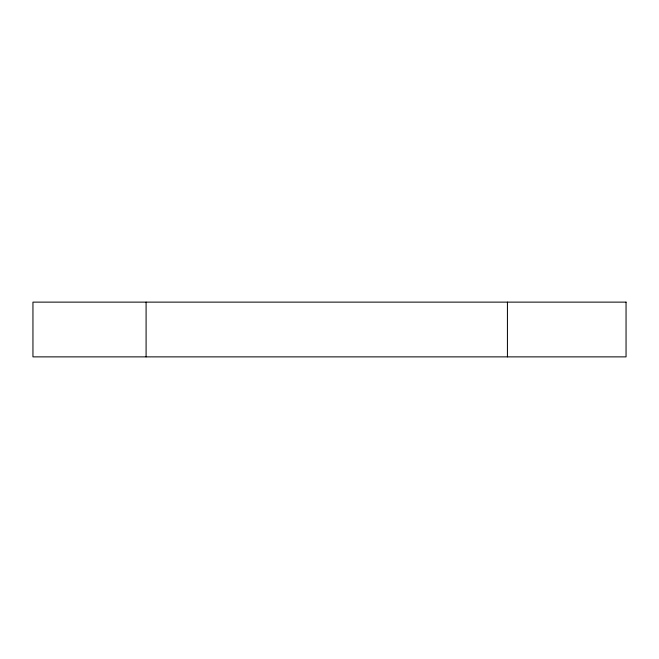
<?xml version="1.0" encoding="UTF-8"?>
<svg xmlns="http://www.w3.org/2000/svg" width="659" height="659" viewBox="0 0 659 659"><rect width="100%" height="100%" fill="white"/><g stroke="black" fill="none" stroke-linecap="round" stroke-linejoin="round"><path stroke-width="0.99" d="M507.43 302.127L507.43 356.873M146.092 302.127L146.092 356.873M626.05 302.127L32.95 302.127L32.95 356.873L626.05 356.873L626.05 302.127"/></g></svg>
